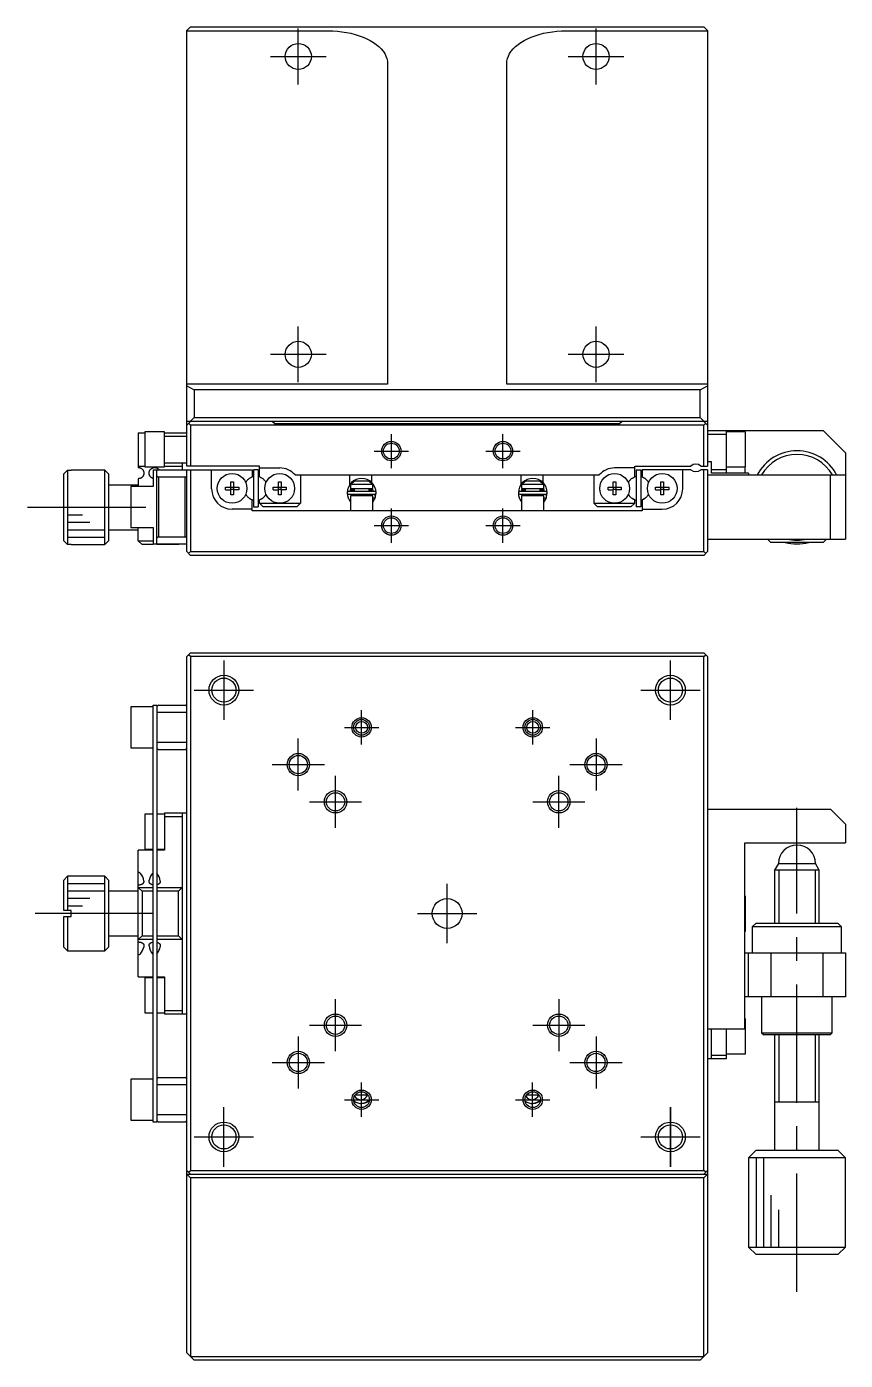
# Model space of a CAD drawing. Extents: x 0 to 393, y -8 to 273.
# Drawn here: x 78 to 188, y 93.9 to 273 of the extents above; entities that cross this region are included whole.
import ezdxf

# ---------------------------------------------------------------- set-up
doc = ezdxf.new("R2010")
doc.units = 0
doc.header["$LTSCALE"] = 0.5
doc.linetypes.add('CENTER', pattern=[50.8, 31.75, -6.35, 6.35, -6.35])
for name, color, linetype in [('MSM_CENTER', 1, 'CENTER'), ('MSM_CONTINUOUS', 7, 'CONTINUOUS'), ('MSM_NARROW', 5, 'CONTINUOUS')]:
    doc.layers.add(name, color=color, linetype=linetype)

msp = doc.modelspace()

# ---------------------------------------------------------------- linework, layer by layer
at = {"layer": 'MSM_CENTER'}
for p, q in [((114.5, 265.25), (114.5, 272.75)), ((154.5, 265.25), (154.5, 272.75)), ((110.75, 269), (118.25, 269)), ((150.75, 269), (158.25, 269)), ((114.5, 225.25), (114.5, 232.75)), ((154.5, 225.25), (154.5, 232.75)), ((110.75, 229), (118.25, 229)), ((150.75, 229), (158.25, 229)), ((127, 213.7), (127, 218.3)), ((142, 213.7), (142, 218.3)), ((124.7, 216), (129.3, 216)), ((139.7, 216), (144.3, 216)), ((94, 208.45), (78, 208.45)), ((127, 203.7), (127, 208.3)), ((142, 203.7), (142, 208.3)), ((124.7, 206), (129.3, 206)), ((139.7, 206), (144.3, 206)), ((104.5, 187.905071), (104.5, 179.905071)), ((164.5, 179.905071), (164.5, 187.905071)), ((100.5, 183.905071), (108.5, 183.905071)), ((160.5, 183.905071), (168.5, 183.905071)), ((123, 176.605071), (123, 181.205071)), ((146, 176.605071), (146, 181.205071)), ((114.5, 170.405071), (114.5, 177.405071)), ((120.7, 178.905071), (125.3, 178.905071)), ((143.7, 178.905071), (148.3, 178.905071)), ((154.5, 177.405071), (154.5, 170.405071)), ((111, 173.905071), (118, 173.905071)), ((151, 173.905071), (158, 173.905071)), ((119.5, 165.405071), (119.5, 172.405071)), ((149.5, 165.405071), (149.5, 172.405071)), ((116, 168.905071), (123, 168.905071)), ((146, 168.905071), (153, 168.905071)), ((181.5, 103.105071), (181.5, 168.105071)), ((134.5, 149.905071), (134.5, 157.905071)), ((95, 153.905071), (78, 153.905071)), ((130.5, 153.905071), (138.5, 153.905071)), ((119.5, 135.405071), (119.5, 142.405071)), ((149.5, 142.405071), (149.5, 135.405071)), ((116, 138.905071), (123, 138.905071)), ((146, 138.905071), (153, 138.905071)), ((114.5, 137.405071), (114.5, 130.405071)), ((154.5, 137.405071), (154.5, 130.405071)), ((111, 133.905071), (118, 133.905071)), ((151, 133.905071), (158, 133.905071)), ((123, 126.605071), (123, 131.205071)), ((145.974419, 126.607844), (145.974419, 131.207844)), ((104.5, 119.905071), (104.5, 127.905071)), ((120.7, 128.905071), (125.3, 128.905071)), ((143.674419, 128.907844), (148.274419, 128.907844)), ((164.5, 119.905071), (164.5, 127.905071)), ((164.5, 127.905071), (164.5, 119.905071)), ((100.5, 123.905071), (108.5, 123.905071)), ((160.5, 123.905071), (168.5, 123.905071)), ((160.5, 123.905071), (168.5, 123.905071))]:
    msp.add_line(p, q, dxfattribs=at)
at = {"layer": 'MSM_CONTINUOUS'}
for p, q in [((100, 273), (99.5, 272.5)), ((99.5, 214), (99.5, 272.5)), ((99.5, 272.445691), (118.5, 272.445691)), ((100, 273), (169, 273)), ((118.5, 272.445691), (119.127673, 272.432021)), ((119.127673, 272.432021), (119.751476, 272.391095)), ((119.751476, 272.391095), (120.367563, 272.323166)), ((120.367563, 272.323166), (120.972136, 272.228652)), ((120.972136, 272.228652), (121.561467, 272.108137)), ((147.438533, 272.108137), (148.027864, 272.228652)), ((148.027864, 272.228652), (148.632437, 272.323166)), ((148.632437, 272.323166), (149.248524, 272.391095)), ((149.248524, 272.391095), (149.872327, 272.432021)), ((149.872327, 272.432021), (150.5, 272.445691)), ((150.5, 272.445691), (169.5, 272.445691)), ((169.5, 272.5), (169, 273)), ((169.5, 272.5), (169.5, 214)), ((121.561467, 272.108137), (122.131924, 271.962362)), ((122.131924, 271.962362), (122.679989, 271.792228)), ((122.679989, 271.792228), (123.202282, 271.598782)), ((123.202282, 271.598782), (123.695584, 271.383218)), ((123.695584, 271.383218), (124.156854, 271.146864)), ((124.156854, 271.146864), (124.583248, 270.891178)), ((124.583248, 270.891178), (124.972136, 270.617736)), ((124.972136, 270.617736), (125.321121, 270.328224)), ((143.678879, 270.328224), (144.027864, 270.617736)), ((144.027864, 270.617736), (144.416752, 270.891178)), ((144.416752, 270.891178), (144.843146, 271.146864)), ((144.843146, 271.146864), (145.304416, 271.383218)), ((145.304416, 271.383218), (145.797718, 271.598782)), ((145.797718, 271.598782), (146.320011, 271.792228)), ((146.320011, 271.792228), (146.868076, 271.962362)), ((146.868076, 271.962362), (147.438533, 272.108137)), ((125.321121, 270.328224), (125.628052, 270.024427)), ((125.628052, 270.024427), (125.891036, 269.708218)), ((125.891036, 269.708218), (126.108452, 269.381546)), ((126.108452, 269.381546), (126.278959, 269.046426)), ((126.278959, 269.046426), (126.401507, 268.704923)), ((126.401507, 268.704923), (126.475339, 268.359143)), ((142.524661, 268.359143), (142.598493, 268.704923)), ((142.598493, 268.704923), (142.721041, 269.046426)), ((142.721041, 269.046426), (142.891548, 269.381546)), ((142.891548, 269.381546), (143.108964, 269.708218)), ((143.108964, 269.708218), (143.371948, 270.024427)), ((143.371948, 270.024427), (143.678879, 270.328224)), ((126.475339, 268.359143), (126.5, 268.011219)), ((126.5, 268.011219), (126.5, 225)), ((142.5, 268.011219), (142.524661, 268.359143)), ((142.5, 225), (142.5, 268.011219)), ((126.5, 225), (99.5, 225)), ((99.5, 224.775113), (100.5, 224.220803)), ((100.5, 224.220803), (100.5, 220.5)), ((168.5, 224.220803), (100.5, 224.220803)), ((169.5, 225), (142.5, 225)), ((168.5, 224.220803), (169.5, 224.775113)), ((168.5, 220.5), (168.5, 224.220803)), ((99.5, 219.5), (100.5, 220.5)), ((100.5, 220.5), (168.5, 220.5)), ((168.5, 220.5), (169.5, 219.5)), ((93.9, 218.6), (93.9, 213.9)), ((96.5, 218.6), (93.9, 218.6)), ((96.5, 213.9), (96.5, 218.6)), ((169.5, 220), (99.5, 220)), ((99.75, 219.75), (100, 219.5)), ((169, 219.5), (100, 219.5)), ((100, 219.5), (100, 214)), ((111.35, 219.65), (111, 220)), ((157.65, 219.65), (111.35, 219.65)), ((158, 220), (157.65, 219.65)), ((169, 219.5), (169.25, 219.75)), ((169, 214), (169, 219.5)), ((169.5, 218.75), (185, 218.75)), ((172, 218.75), (172, 213.05)), ((174.5, 218.680821), (172, 218.680821)), ((174.6, 218.6), (172, 218.6)), ((174.5, 218.75), (174.5, 218.6)), ((174.6, 213.9), (174.6, 218.6)), ((188, 215.75), (185, 218.75)), ((93, 218.45), (93.9, 218.45)), ((93, 218.45), (93, 213.8)), ((96.5, 218.45), (99.5, 218.45)), ((99.5, 217.95), (96.5, 217.95)), ((172, 218.25), (169.5, 218.25)), ((188, 215.75), (188, 204.2)), ((83, 212.932187), (83.5, 213.433974)), ((83.5, 213.433974), (83.5, 203.466026)), ((83.5, 213.433974), (84, 213.433974)), ((84, 213.433974), (84, 213.45)), ((88.5, 213.45), (84, 213.45)), ((88.5, 203.45), (88.5, 213.45)), ((89, 212.95), (88.5, 213.45)), ((93.9, 213.95), (93, 213.95)), ((93, 213.8), (93.011761, 213.799908)), ((93.011761, 213.799908), (93.023492, 213.799632)), ((93.023492, 213.799632), (93.035281, 213.79917)), ((93.035281, 213.79917), (93.046985, 213.798527)), ((93.046985, 213.798527), (93.058909, 213.797683)), ((93.058909, 213.797683), (93.070695, 213.796661)), ((93.070695, 213.796661), (93.08242, 213.795458)), ((93.08242, 213.795458), (93.093969, 213.79409)), ((93.093969, 213.79409), (93.108419, 213.792122)), ((93.108419, 213.792122), (93.122568, 213.789916)), ((93.122568, 213.789916), (93.136399, 213.787492)), ((93.136399, 213.787492), (93.149896, 213.784868)), ((93.149896, 213.784868), (93.167865, 213.780973)), ((93.167865, 213.780973), (93.185273, 213.776756)), ((93.185273, 213.776756), (93.202133, 213.772248)), ((93.202133, 213.772248), (93.226244, 213.765066)), ((93.226244, 213.765066), (93.249352, 213.757343)), ((93.249352, 213.757343), (93.271528, 213.749127)), ((93.271528, 213.749127), (93.292842, 213.740466)), ((93.292842, 213.740466), (93.320658, 213.728)), ((93.320658, 213.728), (93.347218, 213.714789)), ((93.347218, 213.714789), (93.372633, 213.70088)), ((93.372633, 213.70088), (93.413044, 213.676019)), ((93.413044, 213.676019), (93.450896, 213.649327)), ((93.450896, 213.649327), (93.486694, 213.620641)), ((93.486694, 213.620641), (93.520302, 213.590172)), ((93.520302, 213.590172), (93.552403, 213.557299)), ((93.552403, 213.557299), (93.582369, 213.522596)), ((93.582369, 213.522596), (93.610357, 213.48585)), ((93.610357, 213.48585), (93.636149, 213.447259)), ((93.636149, 213.447259), (93.660268, 213.405735)), ((93.660268, 213.405735), (93.681896, 213.362279)), ((93.681896, 213.362279), (93.70103, 213.316565)), ((93.70103, 213.316565), (93.717334, 213.268932)), ((93.717334, 213.268932), (93.730926, 213.21807)), ((93.730926, 213.21807), (93.741085, 213.165294)), ((93.741085, 213.165294), (93.745862, 213.128676)), ((93.745862, 213.128676), (93.748864, 213.091257)), ((93.9, 213.9), (96.5, 213.9)), ((94.452858, 213.115407), (94.457725, 213.15736)), ((94.457725, 213.15736), (94.464791, 213.198214)), ((94.464791, 213.198214), (94.477822, 213.25239)), ((94.477822, 213.25239), (94.494476, 213.304436)), ((94.494476, 213.304436), (94.514474, 213.354227)), ((94.514474, 213.354227), (94.536669, 213.400003)), ((94.536669, 213.400003), (94.56163, 213.443702)), ((94.56163, 213.443702), (94.58923, 213.485281)), ((94.58923, 213.485281), (94.619339, 213.524693)), ((94.619339, 213.524693), (94.652879, 213.563022)), ((94.652879, 213.563022), (94.689096, 213.599124)), ((94.689096, 213.599124), (94.728079, 213.632945)), ((94.728079, 213.632945), (94.769916, 213.664433)), ((94.769916, 213.664433), (94.807571, 213.689159)), ((94.807571, 213.689159), (94.847783, 213.71217)), ((94.847783, 213.71217), (94.890896, 213.733341)), ((94.890896, 213.733341), (94.913862, 213.743289)), ((94.913862, 213.743289), (94.937859, 213.752742)), ((94.937859, 213.752742), (94.962978, 213.761621)), ((94.962978, 213.761621), (94.98931, 213.769846)), ((94.98931, 213.769846), (95.016947, 213.777337)), ((95, 213.5), (108.3, 213.5)), ((95, 213.5), (95, 211.25)), ((95.016947, 213.777337), (95.04598, 213.784015)), ((95.04598, 213.784015), (95.059192, 213.786662)), ((95.059192, 213.786662), (95.072749, 213.789122)), ((95.072749, 213.789122), (95.08663, 213.791377)), ((95.08663, 213.791377), (95.10081, 213.793408)), ((95.10081, 213.793408), (95.115266, 213.795197)), ((95.115266, 213.795197), (95.129976, 213.796724)), ((95.129976, 213.796724), (95.141128, 213.797685)), ((95.141128, 213.797685), (95.152416, 213.798488)), ((95.152416, 213.798488), (95.163808, 213.799126)), ((95.163808, 213.799126), (95.175271, 213.799592)), ((95.175271, 213.799592), (95.187235, 213.79989)), ((95.187235, 213.79989), (95.199249, 213.799998)), ((95.199249, 213.799998), (95.211264, 213.799914)), ((95.211264, 213.799914), (95.223234, 213.79964)), ((95.223234, 213.79964), (95.236746, 213.799096)), ((95.236746, 213.799096), (95.250172, 213.798312)), ((95.250172, 213.798312), (95.263467, 213.7973)), ((95.263467, 213.7973), (95.276589, 213.796072)), ((95.276589, 213.796072), (95.289493, 213.794639)), ((95.289493, 213.794639), (95.302136, 213.793013)), ((95.302136, 213.793013), (95.321874, 213.790032)), ((95.321874, 213.790032), (95.341036, 213.786622)), ((95.341036, 213.786622), (95.359617, 213.78282)), ((95.359617, 213.78282), (95.377613, 213.778667)), ((95.377613, 213.778667), (95.395021, 213.774202)), ((95.395021, 213.774202), (95.411834, 213.769462)), ((95.411834, 213.769462), (95.452882, 213.756156)), ((95.452882, 213.756156), (95.491242, 213.741332)), ((95.491242, 213.741332), (95.527174, 213.725114)), ((95.5, 203.45), (95.5, 213.5)), ((95.527174, 213.725114), (95.560941, 213.707623)), ((95.560941, 213.707623), (95.592806, 213.688981)), ((95.592806, 213.688981), (95.623029, 213.669311)), ((95.623029, 213.669311), (95.663527, 213.639639)), ((95.663527, 213.639639), (95.701376, 213.607831)), ((95.701376, 213.607831), (95.736674, 213.573938)), ((95.736674, 213.573938), (95.769516, 213.538008)), ((95.769516, 213.538008), (95.799976, 213.500031)), ((96.5, 214.45), (99.5, 214.45)), ((98.9, 213.95), (96.5, 213.95)), ((98.9, 214.45), (98.9, 213.5)), ((109.3, 214), (99.5, 214)), ((99.5, 202.5), (99.5, 213.5)), ((100, 213.5), (100, 202.5)), ((102.85, 210.95), (102.85, 213.5)), ((108.3, 213.5), (108.3, 212.544412)), ((109.1, 213.5), (108.5, 213.5)), ((108.5, 213.5), (108.5, 208.5)), ((109.1, 213.5), (109.1, 208.5)), ((109.3, 212.544412), (109.3, 214)), ((109.3, 213.75), (112, 213.75)), ((159.7, 213.75), (157, 213.75)), ((159.7, 214), (167.238562, 214)), ((159.7, 212.544412), (159.7, 214)), ((159.9, 213.5), (159.9, 208.5)), ((159.9, 213.5), (160.5, 213.5)), ((160.5, 213.5), (160.5, 208.5)), ((160.7, 213.5), (160.7, 212.544412)), ((167.238562, 213.5), (160.7, 213.5)), ((166.15, 210.95), (166.15, 213.5)), ((168.561438, 214), (169.5, 214)), ((169.5, 213.5), (168.561438, 213.5)), ((169, 202.5), (169, 213.5)), ((170, 214.55), (169.5, 214.55)), ((169.5, 213.5), (169.5, 202.5)), ((170, 213.05), (170, 214.55)), ((170, 213.55), (172, 213.55)), ((172, 213.9), (174.6, 213.9)), ((174.5, 213.9), (174.5, 213.05)), ((83, 203.967813), (83, 212.932187)), ((89, 212.95), (89, 203.95)), ((93, 211.45), (89, 211.45)), ((93.034494, 212.300794), (93, 212.3)), ((93, 212.3), (93, 211.25)), ((93.068896, 212.303171), (93.034494, 212.300794)), ((93.10276, 212.307074), (93.068896, 212.303171)), ((93.136358, 212.3125), (93.10276, 212.307074)), ((93.16789, 212.319033), (93.136358, 212.3125)), ((93.199035, 212.326892), (93.16789, 212.319033)), ((93.22945, 212.335961), (93.199035, 212.326892)), ((93.25935, 212.346269), (93.22945, 212.335961)), ((93.287938, 212.357475), (93.25935, 212.346269)), ((93.315922, 212.369784), (93.287938, 212.357475)), ((93.343034, 212.383046), (93.315922, 212.369784)), ((93.369452, 212.39731), (93.343034, 212.383046)), ((93.390431, 212.409638), (93.369452, 212.39731)), ((93.410903, 212.422579), (93.390431, 212.409638)), ((93.430837, 212.436095), (93.410903, 212.422579)), ((93.459395, 212.457164), (93.430837, 212.436095)), ((93.486684, 212.479353), (93.459395, 212.457164)), ((93.51193, 212.501888), (93.486684, 212.479353)), ((93.535901, 212.5253), (93.51193, 212.501888)), ((93.558376, 212.549285), (93.535901, 212.5253)), ((93.579555, 212.573958), (93.558376, 212.549285)), ((93.600066, 212.600089), (93.579555, 212.573958)), ((93.619174, 212.626771), (93.600066, 212.600089)), ((93.63675, 212.653707), (93.619174, 212.626771)), ((93.652955, 212.681016), (93.63675, 212.653707)), ((93.667522, 212.708074), (93.652955, 212.681016)), ((93.680803, 212.735345), (93.667522, 212.708074)), ((93.69275, 212.762604), (93.680803, 212.735345)), ((93.703473, 212.789949), (93.69275, 212.762604)), ((93.7151, 212.823884), (93.703473, 212.789949)), ((93.724951, 212.857801), (93.7151, 212.823884)), ((93.733078, 212.891589), (93.724951, 212.857801)), ((93.739533, 212.925138), (93.733078, 212.891589)), ((93.745549, 212.968421), (93.739533, 212.925138)), ((93.748991, 213.011131), (93.745549, 212.968421)), ((93.748864, 213.091257), (93.749994, 213.053111)), ((93.749994, 213.053111), (93.748991, 213.011131)), ((94.450304, 213.028636), (94.450337, 213.072463)), ((94.452917, 212.983934), (94.450304, 213.028636)), ((94.450337, 213.072463), (94.452858, 213.115407)), ((94.458337, 212.938493), (94.452917, 212.983934)), ((94.466721, 212.892515), (94.458337, 212.938493)), ((94.474804, 212.858724), (94.466721, 212.892515)), ((94.484624, 212.824765), (94.474804, 212.858724)), ((94.49623, 212.790761), (94.484624, 212.824765)), ((94.50967, 212.756837), (94.49623, 212.790761)), ((94.524084, 212.725011), (94.50967, 212.756837)), ((94.540269, 212.693342), (94.524084, 212.725011)), ((94.558221, 212.661983), (94.540269, 212.693342)), ((94.577936, 212.631087), (94.558221, 212.661983)), ((94.599411, 212.600808), (94.577936, 212.631087)), ((94.62264, 212.571298), (94.599411, 212.600808)), ((94.646595, 212.5438), (94.62264, 212.571298)), ((94.672186, 212.51717), (94.646595, 212.5438)), ((94.699351, 212.491564), (94.672186, 212.51717)), ((94.720195, 212.473559), (94.699351, 212.491564)), ((94.741866, 212.456192), (94.720195, 212.473559)), ((94.764323, 212.439523), (94.741866, 212.456192)), ((94.787522, 212.423612), (94.764323, 212.439523)), ((94.812219, 212.408033), (94.787522, 212.423612)), ((94.837681, 212.393329), (94.812219, 212.408033)), ((94.863842, 212.379558), (94.837681, 212.393329)), ((94.890636, 212.366777), (94.863842, 212.379558)), ((94.917217, 212.355357), (94.890636, 212.366777)), ((94.944354, 212.34492), (94.917217, 212.355357)), ((94.971973, 212.335508), (94.944354, 212.34492)), ((95, 212.327158), (94.971973, 212.335508)), ((95.5, 212.7), (95.7, 212.5)), ((95.7, 212.5), (95.7, 204.5)), ((99.3, 212.5), (95.7, 212.5)), ((99.3, 212.5), (99.5, 212.7)), ((99.3, 204.5), (99.3, 212.5)), ((105.42, 211.886361), (105.78, 211.886361)), ((105.42, 211.18), (105.42, 211.886361)), ((105.78, 211.886361), (105.78, 211.18)), ((108.3, 212.544412), (108.00625, 212.374815)), ((109.59375, 212.374815), (109.3, 212.544412)), ((111.82, 211.886361), (112.18, 211.886361)), ((111.82, 211.18), (111.82, 211.886361)), ((112.18, 211.886361), (112.18, 211.18)), ((114.079062, 212.8), (154.920938, 212.8)), ((114.8, 212.8), (114.8, 209)), ((121.4, 212.8), (121.4, 211.482073)), ((124.5, 211.5), (121.5, 211.5)), ((121.5, 211.5), (121.5, 211)), ((121.554317, 211.5), (122.083485, 212)), ((122.083485, 212), (123.916515, 212)), ((123.916515, 212), (124.445683, 211.5)), ((124.4, 211.751317), (124.4, 212.8)), ((124.5, 211), (124.5, 211.5)), ((144.4, 212.8), (144.4, 211.482073)), ((147.5, 211.5), (144.5, 211.5)), ((144.5, 211.5), (144.5, 211)), ((144.554317, 211.5), (145.083485, 212)), ((145.083485, 212), (146.916515, 212)), ((146.916515, 212), (147.445683, 211.5)), ((147.4, 211.751317), (147.4, 212.8)), ((147.5, 211), (147.5, 211.5)), ((154.2, 212.8), (154.2, 209)), ((156.82, 211.886361), (157.18, 211.886361)), ((156.82, 211.18), (156.82, 211.886361)), ((157.18, 211.886361), (157.18, 211.18)), ((159.40625, 212.374815), (159.7, 212.544412)), ((160.7, 212.544412), (160.99375, 212.374815)), ((163.22, 211.886361), (163.58, 211.886361)), ((163.22, 211.18), (163.22, 211.886361)), ((163.58, 211.886361), (163.58, 211.18)), ((169.5, 212.8), (188, 212.8)), ((175, 213.05), (170, 213.05)), ((172, 213.090264), (174.5, 213.090264)), ((175, 213.05), (175, 212.8)), ((186, 204.2), (186, 212.8)), ((92, 211.25), (92, 205.75)), ((95, 211.25), (92, 211.25)), ((104.713639, 211.18), (105.42, 211.18)), ((104.713639, 210.82), (104.713639, 211.18)), ((104.713639, 210.82), (105.42, 210.82)), ((105.430372, 211.169628), (105.42, 211.18)), ((105.430372, 210.830372), (105.42, 210.82)), ((105.42, 210.113639), (105.42, 210.82)), ((105.78, 210.113639), (105.42, 210.113639)), ((105.430372, 211.169628), (105.769628, 211.169628)), ((105.430372, 210.830372), (105.430372, 211.169628)), ((105.769628, 210.830372), (105.430372, 210.830372)), ((105.769628, 211.169628), (105.78, 211.18)), ((105.769628, 211.169628), (105.769628, 210.830372)), ((105.769628, 210.830372), (105.78, 210.82)), ((105.78, 211.18), (106.486361, 211.18)), ((105.78, 210.82), (105.78, 210.113639)), ((106.486361, 210.82), (105.78, 210.82)), ((106.486361, 211.18), (106.486361, 210.82)), ((108.00625, 209.625185), (108.3, 209.455588)), ((109.3, 209.455588), (109.59375, 209.625185)), ((111.113639, 211.18), (111.82, 211.18)), ((111.113639, 210.82), (111.113639, 211.18)), ((111.113639, 210.82), (111.82, 210.82)), ((111.830372, 211.169628), (111.82, 211.18)), ((111.830372, 210.830372), (111.82, 210.82)), ((111.82, 210.113639), (111.82, 210.82)), ((112.18, 210.113639), (111.82, 210.113639)), ((111.830372, 211.169628), (112.169628, 211.169628)), ((111.830372, 210.830372), (111.830372, 211.169628)), ((112.169628, 210.830372), (111.830372, 210.830372)), ((112.169628, 211.169628), (112.18, 211.18)), ((112.169628, 211.169628), (112.169628, 210.830372)), ((112.169628, 210.830372), (112.18, 210.82)), ((112.18, 211.18), (112.886361, 211.18)), ((112.18, 210.82), (112.18, 210.113639)), ((112.886361, 210.82), (112.18, 210.82)), ((112.886361, 211.18), (112.886361, 210.82)), ((121.199978, 209.686351), (121.200405, 209.685039)), ((121.200405, 209.685039), (121.20079, 209.683862)), ((121.20079, 209.683862), (121.201207, 209.682599)), ((121.201207, 209.682599), (121.201903, 209.680506)), ((121.201903, 209.680506), (121.202791, 209.677866)), ((121.202791, 209.677866), (121.203148, 209.676817)), ((121.203148, 209.676817), (121.203804, 209.6749)), ((121.203804, 209.6749), (121.204216, 209.673707)), ((121.204216, 209.673707), (121.205723, 209.669398)), ((121.205723, 209.669398), (121.20623, 209.667969)), ((121.20623, 209.667969), (121.207238, 209.665157)), ((121.207238, 209.665157), (121.221835, 209.628106)), ((121.222066, 209.631761), (121.221567, 209.629372)), ((121.221567, 209.629372), (121.222295, 209.629678)), ((121.221835, 209.628106), (121.221567, 209.629372)), ((124.759909, 210.588494), (121.259909, 210.588494)), ((121.259909, 210.198494), (124.759909, 210.198494)), ((121.466596, 210.588548), (121.577142, 211.000149)), ((121.5, 211), (124.5, 211)), ((124.5, 210), (121.5, 210)), ((121.5, 210), (121.5, 208)), ((121.508123, 210.8), (122, 210.8)), ((121.574638, 210.000019), (121.575663, 210.00277)), ((121.575663, 210.00277), (121.581354, 210.016743)), ((121.581354, 210.016743), (121.587745, 210.030409)), ((121.587745, 210.030409), (121.594817, 210.043733)), ((121.594817, 210.043733), (121.602551, 210.056682)), ((121.602551, 210.056682), (121.610924, 210.069223)), ((121.610924, 210.069223), (121.619914, 210.081327)), ((121.619914, 210.081327), (121.629497, 210.092964)), ((121.629497, 210.092964), (121.639647, 210.104106)), ((121.639647, 210.104106), (121.650336, 210.114726)), ((121.650336, 210.114726), (121.661538, 210.124801)), ((121.661538, 210.124801), (121.673223, 210.134307)), ((121.673223, 210.134307), (121.68536, 210.143222)), ((121.68536, 210.143222), (121.69792, 210.151527)), ((121.69792, 210.151527), (121.710871, 210.159202)), ((121.710871, 210.159202), (121.724181, 210.166231)), ((121.724181, 210.166231), (121.737816, 210.172599)), ((121.737816, 210.172599), (121.751744, 210.178292)), ((121.751744, 210.178292), (121.76593, 210.183297)), ((121.76593, 210.183297), (121.780341, 210.187604)), ((121.780341, 210.187604), (121.794943, 210.191205)), ((121.794943, 210.191205), (121.809699, 210.194091)), ((121.809699, 210.194091), (121.824577, 210.196256)), ((121.824577, 210.196256), (121.839539, 210.197697)), ((121.839539, 210.197697), (121.854552, 210.19841)), ((121.854552, 210.19841), (121.861589, 210.198494)), ((121.9, 210.8), (121.9, 210.588494)), ((121.9, 210.198494), (121.9, 210)), ((122, 211), (122, 210.588494)), ((122, 210.198494), (122, 210)), ((124, 210.588494), (124, 211)), ((124, 210.8), (124.4, 210.8)), ((124, 210), (124, 210.198494)), ((124.158228, 210.198494), (124.172462, 210.19816)), ((124.172462, 210.19816), (124.187451, 210.197098)), ((124.187451, 210.197098), (124.202369, 210.195311)), ((124.202369, 210.195311), (124.217181, 210.192802)), ((124.217181, 210.192802), (124.231853, 210.189578)), ((124.231853, 210.189578), (124.246349, 210.185646)), ((124.246349, 210.185646), (124.260635, 210.181013)), ((124.260635, 210.181013), (124.274678, 210.175691)), ((124.274678, 210.175691), (124.288444, 210.169691)), ((124.288444, 210.169691), (124.301901, 210.163027)), ((124.301901, 210.163027), (124.315015, 210.155712)), ((124.315015, 210.155712), (124.327755, 210.147764)), ((124.327755, 210.147764), (124.34009, 210.139199)), ((124.34009, 210.139199), (124.351989, 210.130037)), ((124.351989, 210.130037), (124.363423, 210.120299)), ((124.363423, 210.120299), (124.374363, 210.110006)), ((124.374363, 210.110006), (124.384781, 210.099183)), ((124.384781, 210.099183), (124.394649, 210.087853)), ((124.394649, 210.087853), (124.403944, 210.076043)), ((124.4, 210.8), (124.4, 211)), ((124.403944, 210.076043), (124.412638, 210.063781)), ((124.412638, 210.063781), (124.42071, 210.051097)), ((124.42071, 210.051097), (124.428138, 210.03802)), ((124.428138, 210.03802), (124.4349, 210.024582)), ((124.4349, 210.024582), (124.440978, 210.010817)), ((124.440978, 210.010817), (124.445178, 210.000023)), ((124.442321, 211.00019), (124.553536, 210.588515)), ((124.793246, 209.619421), (124.49999, 209.7237)), ((124.5, 208), (124.5, 210)), ((124.511398, 209.728089), (124.5, 209.734268)), ((124.500223, 209.145563), (124.797171, 209.628526)), ((124.523513, 209.721755), (124.511398, 209.728089)), ((124.536263, 209.715308), (124.523513, 209.721755)), ((124.549565, 209.70879), (124.536263, 209.715308)), ((124.563328, 209.702246), (124.549565, 209.70879)), ((124.577461, 209.695719), (124.563328, 209.702246)), ((124.59187, 209.689253), (124.577461, 209.695719)), ((124.606458, 209.682891), (124.59187, 209.689253)), ((124.621128, 209.676675), (124.606458, 209.682891)), ((124.635781, 209.670647), (124.621128, 209.676675)), ((124.650321, 209.664848), (124.635781, 209.670647)), ((124.664649, 209.659315), (124.650321, 209.664848)), ((124.67867, 209.654087), (124.664649, 209.659315)), ((124.692291, 209.649197), (124.67867, 209.654087)), ((124.70542, 209.644679), (124.692291, 209.649197)), ((124.71797, 209.640562), (124.70542, 209.644679)), ((124.729857, 209.636875), (124.71797, 209.640562)), ((124.741001, 209.633641), (124.729857, 209.636875)), ((124.751328, 209.630883), (124.741001, 209.633641)), ((124.760769, 209.628619), (124.751328, 209.630883)), ((124.769261, 209.626864), (124.760769, 209.628619)), ((124.776747, 209.62563), (124.769261, 209.626864)), ((124.783177, 209.624924), (124.776747, 209.62563)), ((124.788509, 209.624753), (124.783177, 209.624924)), ((124.787204, 210.191862), (124.783279, 210.20001)), ((124.784342, 209.59923), (124.953626, 210.366346)), ((124.801115, 210.160489), (124.787204, 210.191862)), ((124.792706, 209.625116), (124.788509, 209.624753)), ((124.795741, 209.626011), (124.792706, 209.625116)), ((124.797593, 209.627433), (124.795741, 209.626011)), ((124.79825, 209.629372), (124.797593, 209.627433)), ((124.797982, 209.628106), (124.810057, 209.658283)), ((124.813441, 210.128473), (124.801115, 210.160489)), ((124.810057, 209.658283), (124.821239, 209.690714)), ((124.82415, 210.095893), (124.813441, 210.128473)), ((124.821239, 209.690714), (124.830784, 209.723654)), ((124.833217, 210.062829), (124.82415, 210.095893)), ((124.830784, 209.723654), (124.83867, 209.75702)), ((124.840621, 210.02936), (124.833217, 210.062829)), ((124.83867, 209.75702), (124.844877, 209.79073)), ((124.846344, 209.99557), (124.840621, 210.02936)), ((124.844877, 209.79073), (124.849392, 209.824702)), ((124.850371, 209.961541), (124.846344, 209.99557)), ((124.849392, 209.824702), (124.852203, 209.858853)), ((124.852693, 209.927357), (124.850371, 209.961541)), ((124.852203, 209.858853), (124.853304, 209.893099)), ((124.853304, 209.893099), (124.852693, 209.927357)), ((144.199978, 209.686351), (144.200405, 209.685039)), ((144.200405, 209.685039), (144.20079, 209.683862)), ((144.20079, 209.683862), (144.201207, 209.682599)), ((144.201207, 209.682599), (144.201903, 209.680506)), ((144.201903, 209.680506), (144.202791, 209.677866)), ((144.202791, 209.677866), (144.203148, 209.676817)), ((144.203148, 209.676817), (144.203804, 209.6749)), ((144.203804, 209.6749), (144.204216, 209.673707)), ((144.204216, 209.673707), (144.205723, 209.669398)), ((144.205723, 209.669398), (144.20623, 209.667969)), ((144.20623, 209.667969), (144.207238, 209.665157)), ((144.207238, 209.665157), (144.221835, 209.628106)), ((144.222066, 209.631761), (144.221567, 209.629372)), ((144.221567, 209.629372), (144.222295, 209.629678)), ((144.221835, 209.628106), (144.221567, 209.629372)), ((147.759909, 210.588494), (144.259909, 210.588494)), ((144.259909, 210.198494), (147.759909, 210.198494)), ((144.466596, 210.588548), (144.577142, 211.000149)), ((144.5, 211), (147.5, 211)), ((147.5, 210), (144.5, 210)), ((144.5, 210), (144.5, 208)), ((144.508123, 210.8), (145, 210.8)), ((144.574638, 210.000019), (144.575663, 210.00277)), ((144.575663, 210.00277), (144.581354, 210.016743)), ((144.581354, 210.016743), (144.587745, 210.030409)), ((144.587745, 210.030409), (144.594817, 210.043733)), ((144.594817, 210.043733), (144.602551, 210.056682)), ((144.602551, 210.056682), (144.610924, 210.069223)), ((144.610924, 210.069223), (144.619914, 210.081327)), ((144.619914, 210.081327), (144.629497, 210.092964)), ((144.629497, 210.092964), (144.639647, 210.104106)), ((144.639647, 210.104106), (144.650336, 210.114726)), ((144.650336, 210.114726), (144.661538, 210.124801)), ((144.661538, 210.124801), (144.673223, 210.134307)), ((144.673223, 210.134307), (144.68536, 210.143222)), ((144.68536, 210.143222), (144.69792, 210.151527)), ((144.69792, 210.151527), (144.710871, 210.159202)), ((144.710871, 210.159202), (144.724181, 210.166231)), ((144.724181, 210.166231), (144.737816, 210.172599)), ((144.737816, 210.172599), (144.751744, 210.178292)), ((144.751744, 210.178292), (144.76593, 210.183297)), ((144.76593, 210.183297), (144.780341, 210.187604)), ((144.780341, 210.187604), (144.794943, 210.191205)), ((144.794943, 210.191205), (144.809699, 210.194091)), ((144.809699, 210.194091), (144.824577, 210.196256)), ((144.824577, 210.196256), (144.839539, 210.197697)), ((144.839539, 210.197697), (144.854552, 210.19841)), ((144.854552, 210.19841), (144.861589, 210.198494)), ((144.9, 210.8), (144.9, 210.588494)), ((144.9, 210.198494), (144.9, 210)), ((145, 211), (145, 210.588494)), ((145, 210.198494), (145, 210)), ((147, 210.588494), (147, 211)), ((147, 210.8), (147.4, 210.8)), ((147, 210), (147, 210.198494)), ((147.158228, 210.198494), (147.172462, 210.19816)), ((147.172462, 210.19816), (147.187451, 210.197098)), ((147.187451, 210.197098), (147.202369, 210.195311)), ((147.202369, 210.195311), (147.217181, 210.192802)), ((147.217181, 210.192802), (147.231853, 210.189578)), ((147.231853, 210.189578), (147.246349, 210.185646)), ((147.246349, 210.185646), (147.260635, 210.181013)), ((147.260635, 210.181013), (147.274678, 210.175691)), ((147.274678, 210.175691), (147.288444, 210.169691)), ((147.288444, 210.169691), (147.301901, 210.163027)), ((147.301901, 210.163027), (147.315015, 210.155712)), ((147.315015, 210.155712), (147.327755, 210.147764)), ((147.327755, 210.147764), (147.34009, 210.139199)), ((147.34009, 210.139199), (147.351989, 210.130037)), ((147.351989, 210.130037), (147.363423, 210.120299)), ((147.363423, 210.120299), (147.374363, 210.110006)), ((147.374363, 210.110006), (147.384781, 210.099183)), ((147.384781, 210.099183), (147.394649, 210.087853)), ((147.394649, 210.087853), (147.403944, 210.076043)), ((147.4, 210.8), (147.4, 211)), ((147.403944, 210.076043), (147.412638, 210.063781)), ((147.412638, 210.063781), (147.42071, 210.051097)), ((147.42071, 210.051097), (147.428138, 210.03802)), ((147.428138, 210.03802), (147.4349, 210.024582)), ((147.4349, 210.024582), (147.440978, 210.010817)), ((147.440978, 210.010817), (147.445178, 210.000023)), ((147.442321, 211.00019), (147.553536, 210.588515)), ((147.793246, 209.619421), (147.49999, 209.7237)), ((147.5, 208), (147.5, 210)), ((147.511398, 209.728089), (147.5, 209.734268)), ((147.500223, 209.145563), (147.797171, 209.628526)), ((147.523513, 209.721755), (147.511398, 209.728089)), ((147.536263, 209.715308), (147.523513, 209.721755)), ((147.549565, 209.70879), (147.536263, 209.715308)), ((147.563328, 209.702246), (147.549565, 209.70879)), ((147.577461, 209.695719), (147.563328, 209.702246)), ((147.59187, 209.689253), (147.577461, 209.695719)), ((147.606458, 209.682891), (147.59187, 209.689253)), ((147.621128, 209.676675), (147.606458, 209.682891)), ((147.635781, 209.670647), (147.621128, 209.676675)), ((147.650321, 209.664848), (147.635781, 209.670647)), ((147.664649, 209.659315), (147.650321, 209.664848)), ((147.67867, 209.654087), (147.664649, 209.659315)), ((147.692291, 209.649197), (147.67867, 209.654087)), ((147.70542, 209.644679), (147.692291, 209.649197)), ((147.71797, 209.640562), (147.70542, 209.644679)), ((147.729857, 209.636875), (147.71797, 209.640562)), ((147.741001, 209.633641), (147.729857, 209.636875)), ((147.751328, 209.630883), (147.741001, 209.633641)), ((147.760769, 209.628619), (147.751328, 209.630883)), ((147.769261, 209.626864), (147.760769, 209.628619)), ((147.776747, 209.62563), (147.769261, 209.626864)), ((147.783177, 209.624924), (147.776747, 209.62563)), ((147.788509, 209.624753), (147.783177, 209.624924)), ((147.787204, 210.191862), (147.783279, 210.20001)), ((147.784342, 209.59923), (147.793009, 209.6189)), ((147.801115, 210.160489), (147.787204, 210.191862)), ((147.792706, 209.625116), (147.788509, 209.624753)), ((147.795741, 209.626011), (147.792706, 209.625116)), ((147.793009, 209.6189), (147.953626, 210.366346)), ((147.797593, 209.627433), (147.795741, 209.626011)), ((147.79825, 209.629372), (147.797593, 209.627433)), ((147.797982, 209.628106), (147.810057, 209.658283)), ((147.813441, 210.128473), (147.801115, 210.160489)), ((147.810057, 209.658283), (147.821239, 209.690714)), ((147.82415, 210.095893), (147.813441, 210.128473)), ((147.821239, 209.690714), (147.830784, 209.723654)), ((147.833217, 210.062829), (147.82415, 210.095893)), ((147.830784, 209.723654), (147.83867, 209.75702)), ((147.840621, 210.02936), (147.833217, 210.062829)), ((147.83867, 209.75702), (147.844877, 209.79073)), ((147.846344, 209.99557), (147.840621, 210.02936)), ((147.844877, 209.79073), (147.849392, 209.824702)), ((147.850371, 209.961541), (147.846344, 209.99557)), ((147.849392, 209.824702), (147.852203, 209.858853)), ((147.852693, 209.927357), (147.850371, 209.961541)), ((147.852203, 209.858853), (147.853304, 209.893099)), ((147.853304, 209.893099), (147.852693, 209.927357)), ((156.113639, 211.18), (156.82, 211.18)), ((156.113639, 210.82), (156.113639, 211.18)), ((156.113639, 210.82), (156.82, 210.82)), ((156.830372, 211.169628), (156.82, 211.18)), ((156.830372, 210.830372), (156.82, 210.82)), ((156.82, 210.113639), (156.82, 210.82)), ((157.18, 210.113639), (156.82, 210.113639)), ((156.830372, 211.169628), (157.169628, 211.169628)), ((156.830372, 210.830372), (156.830372, 211.169628)), ((157.169628, 210.830372), (156.830372, 210.830372)), ((157.169628, 211.169628), (157.18, 211.18)), ((157.169628, 211.169628), (157.169628, 210.830372)), ((157.169628, 210.830372), (157.18, 210.82)), ((157.18, 211.18), (157.886361, 211.18)), ((157.18, 210.82), (157.18, 210.113639)), ((157.886361, 210.82), (157.18, 210.82)), ((157.886361, 211.18), (157.886361, 210.82)), ((159.7, 209.455588), (159.40625, 209.625185)), ((160.99375, 209.625185), (160.7, 209.455588)), ((162.513639, 211.18), (163.22, 211.18)), ((162.513639, 210.82), (162.513639, 211.18)), ((162.513639, 210.82), (163.22, 210.82)), ((163.230372, 211.169628), (163.22, 211.18)), ((163.230372, 210.830372), (163.22, 210.82)), ((163.22, 210.113639), (163.22, 210.82)), ((163.58, 210.113639), (163.22, 210.113639)), ((163.230372, 211.169628), (163.569628, 211.169628)), ((163.230372, 210.830372), (163.230372, 211.169628)), ((163.569628, 210.830372), (163.230372, 210.830372)), ((163.569628, 211.169628), (163.58, 211.18)), ((163.569628, 211.169628), (163.569628, 210.830372)), ((163.569628, 210.830372), (163.58, 210.82)), ((163.58, 211.18), (164.286361, 211.18)), ((163.58, 210.82), (163.58, 210.113639)), ((164.286361, 210.82), (163.58, 210.82)), ((164.286361, 211.18), (164.286361, 210.82)), ((108.3, 208.2), (105.6, 208.2)), ((108.3, 208), (108.3, 209.455588)), ((160.7, 208), (108.3, 208)), ((108.5, 208.5), (109.1, 208.5)), ((109.3, 209), (109.3, 209.455588)), ((109.3, 209), (114.8, 209)), ((109.8, 208.5), (109.3, 209)), ((114.3, 208.5), (109.8, 208.5)), ((114.8, 209), (114.3, 208.5)), ((154.2, 209), (159.7, 209)), ((154.7, 208.5), (154.2, 209)), ((159.2, 208.5), (154.7, 208.5)), ((159.7, 209), (159.2, 208.5)), ((159.7, 209), (159.7, 209.455588)), ((160.5, 208.5), (159.9, 208.5)), ((160.7, 209.455588), (160.7, 208)), ((160.7, 208.2), (163.4, 208.2)), ((89, 205.45), (93, 205.45)), ((92, 205.75), (95, 205.75)), ((93, 203.95), (93, 205.75)), ((95, 205.75), (95, 203.45)), ((95.7, 204.5), (95.5, 204.3)), ((95.7, 204.5), (99.3, 204.5)), ((99.5, 204.3), (99.3, 204.5)), ((169.5, 204.2), (188, 204.2)), ((177.55, 204.2), (178, 203.75)), ((180.5, 204.199963), (180.5, 204.13392)), ((182.5, 204.13392), (182.5, 204.199963)), ((185, 203.75), (185.45, 204.2)), ((83.5, 203.466026), (83, 203.967813)), ((84, 203.466026), (83.5, 203.466026)), ((84, 203.45), (84, 203.466026)), ((84, 203.45), (88.5, 203.45)), ((88.5, 203.45), (89, 203.95)), ((93, 203.95), (93.5, 203.45)), ((93, 203.95), (95, 203.95)), ((95, 203.45), (93.5, 203.45)), ((99.5, 203.5), (95, 203.5)), ((98.4, 203.45), (95.5, 203.45)), ((98.4, 203.45), (98.45, 203.5)), ((100, 202), (99.5, 202.5)), ((100, 202.5), (99.75, 202.25)), ((100, 202.5), (169, 202.5)), ((169.25, 202.25), (169, 202.5)), ((169, 202), (169.5, 202.5)), ((185, 203.75), (178, 203.75)), ((169, 202), (100, 202)), ((100, 188.905071), (99.5, 188.405071)), ((99.5, 94.905071), (99.5, 188.405071)), ((100, 188.405071), (99.75, 188.655071)), ((100, 188.905071), (169, 188.905071)), ((100, 188.405071), (100, 119.405071)), ((169, 188.405071), (100, 188.405071)), ((169.5, 188.405071), (169, 188.905071)), ((169, 188.405071), (169.25, 188.655071)), ((169, 119.405071), (169, 188.405071)), ((169.5, 188.405071), (169.5, 94.905071)), ((92, 181.655071), (92, 176.155071)), ((95, 181.655071), (92, 181.655071)), ((95, 181.905071), (95.5, 181.905071)), ((95, 125.905071), (95, 181.905071)), ((95.7, 181.905071), (95.5, 181.705071)), ((95.5, 181.905071), (95.5, 125.905071)), ((99.5, 180.905071), (95.5, 180.905071)), ((95.7, 181.905071), (99.3, 181.905071)), ((99.5, 181.705071), (99.3, 181.905071)), ((92, 176.155071), (95, 176.155071)), ((95.5, 176.905071), (99.5, 176.905071)), ((95.5, 176.105071), (95.7, 175.905071)), ((99.3, 175.905071), (95.7, 175.905071)), ((99.3, 175.905071), (99.5, 176.105071)), ((93.9, 167.255071), (93.9, 162.555071)), ((95, 167.255071), (93.9, 167.255071)), ((96.5, 167.255071), (95.5, 167.255071)), ((96.5, 167.405071), (99.5, 167.405071)), ((96.5, 167.405071), (96.5, 162.405071)), ((98.9, 166.905071), (96.5, 166.905071)), ((98.9, 167.405071), (98.9, 140.405071)), ((169.5, 167.905071), (186, 167.905071)), ((188, 165.905071), (186, 167.905071)), ((188, 165.905071), (188, 163.405071)), ((174.5, 163.405071), (188, 163.405071)), ((174.5, 138.405071), (174.5, 163.405071)), ((93, 145.405071), (93, 162.405071)), ((95, 162.405071), (93, 162.405071)), ((93.9, 162.555071), (95, 162.555071)), ((95.5, 162.555071), (96.5, 162.555071)), ((96.5, 162.405071), (95.5, 162.405071)), ((93, 159.468321), (93.113372, 159.442499)), ((93.113372, 159.442499), (93.202133, 159.387762)), ((179, 160.605071), (178.5, 159.739045)), ((184.5, 159.739045), (178.5, 159.739045)), ((178.5, 159.739045), (178.5, 152.60509)), ((179, 160.605071), (184, 160.605071)), ((184.5, 159.739045), (184, 160.605071)), ((184.5, 152.60509), (184.5, 159.739045)), ((83.5, 158.905071), (83, 158.405071)), ((83, 154.305071), (83, 158.405071)), ((83.5, 158.905071), (83.5, 154.305071)), ((88.5, 158.905071), (83.5, 158.905071)), ((88.5, 148.905071), (88.5, 158.905071)), ((89, 158.405071), (88.5, 158.905071)), ((89, 158.405071), (89, 149.405071)), ((93.034291, 157.726382), (93, 157.725985)), ((93.068536, 157.727571), (93.034291, 157.726382)), ((93.102603, 157.729551), (93.068536, 157.727571)), ((93.136358, 157.73232), (93.102603, 157.729551)), ((93.167101, 157.735576), (93.136358, 157.73232)), ((93.197564, 157.739522), (93.167101, 157.735576)), ((93.227658, 157.744151), (93.197564, 157.739522)), ((93.202133, 159.387762), (93.29381, 159.302893)), ((93.257293, 157.749456), (93.227658, 157.744151)), ((93.286379, 157.755429), (93.257293, 157.749456)), ((93.314828, 157.762061), (93.286379, 157.755429)), ((93.342549, 157.769347), (93.314828, 157.762061)), ((93.369452, 157.777278), (93.342549, 157.769347)), ((93.399829, 157.787381), (93.369452, 157.777278)), ((93.429175, 157.798425), (93.399829, 157.787381)), ((93.457418, 157.810376), (93.429175, 157.798425)), ((93.484486, 157.823202), (93.457418, 157.810376)), ((93.510306, 157.836871), (93.484486, 157.823202)), ((93.534805, 157.851352), (93.510306, 157.836871)), ((93.557913, 157.866612), (93.534805, 157.851352)), ((93.579555, 157.882619), (93.557913, 157.866612)), ((93.602416, 157.901743), (93.579555, 157.882619)), ((93.623554, 157.921882), (93.602416, 157.901743)), ((93.642971, 157.942972), (93.623554, 157.921882)), ((93.660668, 157.964949), (93.642971, 157.942972)), ((93.67665, 157.987748), (93.660668, 157.964949)), ((93.690917, 158.011306), (93.67665, 157.987748)), ((93.703473, 158.035559), (93.690917, 158.011306)), ((93.718383, 158.070914), (93.703473, 158.035559)), ((93.730255, 158.10767), (93.718383, 158.070914)), ((93.739219, 158.145676), (93.730255, 158.10767)), ((93.745409, 158.184783), (93.739219, 158.145676)), ((93.748956, 158.224839), (93.745409, 158.184783)), ((93.75, 158.262672), (93.748956, 158.224839)), ((94.45, 158.262788), (94.460775, 158.394829)), ((94.450304, 158.241908), (94.45, 158.262788)), ((94.45234, 158.206362), (94.450304, 158.241908)), ((94.45638, 158.171455), (94.45234, 158.206362)), ((94.462511, 158.137293), (94.45638, 158.171455)), ((94.470818, 158.103981), (94.462511, 158.137293)), ((94.48139, 158.071627), (94.470818, 158.103981)), ((94.494311, 158.040335), (94.48139, 158.071627)), ((94.50967, 158.010214), (94.494311, 158.040335)), ((94.524084, 157.98654), (94.50967, 158.010214)), ((94.540269, 157.963628), (94.524084, 157.98654)), ((94.558221, 157.941543), (94.540269, 157.963628)), ((94.577936, 157.920351), (94.558221, 157.941543)), ((94.599411, 157.900117), (94.577936, 157.920351)), ((94.62264, 157.880908), (94.599411, 157.900117)), ((94.642771, 157.866118), (94.62264, 157.880908)), ((94.664129, 157.851976), (94.642771, 157.866118)), ((94.686663, 157.83851), (94.664129, 157.851976)), ((94.710321, 157.825746), (94.686663, 157.83851)), ((94.735052, 157.813711), (94.710321, 157.825746)), ((94.760803, 157.802433), (94.735052, 157.813711)), ((94.787522, 157.791937), (94.760803, 157.802433)), ((94.815316, 157.782189), (94.787522, 157.791937)), ((94.844137, 157.773188), (94.815316, 157.782189)), ((94.873881, 157.764948), (94.844137, 157.773188)), ((94.904444, 157.757481), (94.873881, 157.764948)), ((94.935721, 157.750799), (94.904444, 157.757481)), ((94.967607, 157.744916), (94.935721, 157.750799)), ((95, 157.739844), (94.967607, 157.744916)), ((95.53228, 157.766531), (95.5, 157.758465)), ((95.563626, 157.775483), (95.53228, 157.766531)), ((95.593856, 157.785299), (95.563626, 157.775483)), ((95.623093, 157.796033), (95.593856, 157.785299)), ((95.651265, 157.807656), (95.623093, 157.796033)), ((95.678299, 157.820137), (95.651265, 157.807656)), ((95.704123, 157.833446), (95.678299, 157.820137)), ((95.728664, 157.847552), (95.704123, 157.833446)), ((95.751851, 157.862424), (95.728664, 157.847552)), ((95.773611, 157.878033), (95.751851, 157.862424)), ((95.796654, 157.896695), (95.773611, 157.878033)), ((95.818014, 157.916359), (95.796654, 157.896695)), ((95.837691, 157.936962), (95.818014, 157.916359)), ((95.855683, 157.958443), (95.837691, 157.936962)), ((95.87199, 157.980739), (95.855683, 157.958443)), ((95.886611, 158.003789), (95.87199, 157.980739)), ((95.899546, 158.02753), (95.886611, 158.003789)), ((95.913366, 158.058021), (95.899546, 158.02753)), ((95.924837, 158.089616), (95.913366, 158.058021)), ((95.934045, 158.122213), (95.924837, 158.089616)), ((95.941079, 158.155711), (95.934045, 158.122213)), ((95.946024, 158.190011), (95.941079, 158.155711)), ((95.948968, 158.225011), (95.946024, 158.190011)), ((95.949997, 158.260611), (95.948968, 158.225011)), ((95.95, 158.262663), (95.949997, 158.260611)), ((93, 156.905071), (89, 156.905071)), ((93, 157.405071), (93.5, 156.905071)), ((93, 157.405071), (95, 157.405071)), ((93.5, 156.905071), (93.5, 150.905071)), ((95, 156.905071), (93.5, 156.905071)), ((95.5, 157.405071), (98.9, 157.405071)), ((98.4, 156.905071), (95.5, 156.905071)), ((98.4, 156.905071), (98.9, 157.405071)), ((98.4, 150.905071), (98.4, 156.905071)), ((174.6, 156.255071), (174.5, 156.255071)), ((174.6, 151.555071), (174.6, 156.255071)), ((84, 154.305071), (83, 154.305071)), ((84, 153.505071), (84, 154.305071)), ((83, 149.405071), (83, 153.505071)), ((83, 153.505071), (84, 153.505071)), ((83.5, 153.505071), (83.5, 148.905071)), ((176, 152.605071), (175.5, 152.105071)), ((176, 152.605071), (187, 152.605071)), ((187.5, 152.105071), (187, 152.605071)), ((89, 150.905071), (93, 150.905071)), ((93.5, 150.905071), (93, 150.405071)), ((93.5, 150.905071), (95, 150.905071)), ((95.5, 150.905071), (98.4, 150.905071)), ((98.9, 150.405071), (98.4, 150.905071)), ((174.5, 151.555071), (174.6, 151.555071)), ((187.5, 152.105071), (175.5, 152.105071)), ((175.5, 152.105071), (175.5, 148.605071)), ((187.5, 148.605071), (187.5, 152.105071)), ((83, 149.405071), (83.5, 148.905071)), ((83.5, 148.905071), (88.5, 148.905071)), ((88.5, 148.905071), (89, 149.405071)), ((95, 150.405071), (93, 150.405071)), ((93, 150.084156), (93.032724, 150.083791)), ((93.032724, 150.083791), (93.065464, 150.082697)), ((93.065464, 150.082697), (93.098106, 150.080877)), ((93.098106, 150.080877), (93.130535, 150.078334)), ((93.130535, 150.078334), (93.162638, 150.075072)), ((93.162638, 150.075072), (93.194301, 150.071093)), ((93.194301, 150.071093), (93.225409, 150.0664)), ((93.225409, 150.0664), (93.255946, 150.060982)), ((93.255946, 150.060982), (93.285963, 150.054824)), ((93.285963, 150.054824), (93.315373, 150.047937)), ((93.315373, 150.047937), (93.344089, 150.040336)), ((93.344089, 150.040336), (93.372024, 150.03203)), ((93.372024, 150.03203), (93.399089, 150.023033)), ((93.399089, 150.023033), (93.425197, 150.013357)), ((93.425197, 150.013357), (93.455145, 150.000879)), ((93.455145, 150.000879), (93.483787, 149.987388)), ((93.483787, 149.987388), (93.51105, 149.972926)), ((93.51105, 149.972926), (93.536861, 149.957535)), ((93.536861, 149.957535), (93.561147, 149.941255)), ((93.561147, 149.941255), (93.583835, 149.924128)), ((93.583835, 149.924128), (93.606721, 149.904523)), ((93.606721, 149.904523), (93.627827, 149.88389)), ((93.627827, 149.88389), (93.647153, 149.862297)), ((93.647153, 149.862297), (93.664699, 149.839812)), ((93.664699, 149.839812), (93.680464, 149.816502)), ((93.680464, 149.816502), (93.694448, 149.792432)), ((93.694448, 149.792432), (93.709337, 149.76167)), ((93.709337, 149.76167), (93.721754, 149.729731)), ((93.721754, 149.729731), (93.73179, 149.696725)), ((93.73179, 149.696725), (93.739536, 149.662761)), ((93.75, 149.547416), (93.736795, 149.400302)), ((93.739536, 149.662761), (93.745083, 149.627946)), ((93.745083, 149.627946), (93.748523, 149.592389)), ((93.748523, 149.592389), (93.749947, 149.556198)), ((93.749947, 149.556198), (93.75, 149.547416)), ((94.45, 149.547343), (94.450899, 149.582546)), ((94.450899, 149.582546), (94.455006, 149.628941)), ((94.455006, 149.628941), (94.462657, 149.673868)), ((94.462657, 149.673868), (94.469972, 149.703375)), ((94.469972, 149.703375), (94.479122, 149.732221)), ((94.479122, 149.732221), (94.490151, 149.760325)), ((94.490151, 149.760325), (94.503101, 149.787604)), ((94.503101, 149.787604), (94.518016, 149.813974)), ((94.518016, 149.813974), (94.53494, 149.839353)), ((94.53494, 149.839353), (94.553915, 149.863657)), ((94.553915, 149.863657), (94.57127, 149.882978)), ((94.57127, 149.882978), (94.59016, 149.90159)), ((94.59016, 149.90159), (94.610549, 149.919448)), ((94.610549, 149.919448), (94.632404, 149.936507)), ((94.632404, 149.936507), (94.655689, 149.952721)), ((94.655689, 149.952721), (94.680369, 149.968045)), ((94.680369, 149.968045), (94.70641, 149.982435)), ((94.70641, 149.982435), (94.730476, 149.994321)), ((94.730476, 149.994321), (94.755677, 150.005524)), ((94.755677, 150.005524), (94.781932, 150.016027)), ((94.781932, 150.016027), (94.80916, 150.025813)), ((94.80916, 150.025813), (94.83728, 150.034864)), ((94.83728, 150.034864), (94.866211, 150.043163)), ((94.866211, 150.043163), (94.895872, 150.050692)), ((94.895872, 150.050692), (94.926183, 150.057435)), ((94.926183, 150.057435), (94.950424, 150.062186)), ((94.950424, 150.062186), (94.975047, 150.066475)), ((94.975047, 150.066475), (95, 150.070298)), ((98.9, 150.405071), (95.5, 150.405071)), ((95.5, 150.051676), (95.531444, 150.04382)), ((95.531444, 150.04382), (95.562081, 150.035088)), ((95.562081, 150.035088), (95.591822, 150.025502)), ((95.591822, 150.025502), (95.620574, 150.015085)), ((95.620574, 150.015085), (95.648245, 150.003858)), ((95.648245, 150.003858), (95.674744, 149.991842)), ((95.674744, 149.991842), (95.69998, 149.979061)), ((95.69998, 149.979061), (95.727769, 149.963199)), ((95.727769, 149.963199), (95.753944, 149.946258)), ((95.753944, 149.946258), (95.778464, 149.928295)), ((95.778464, 149.928295), (95.801282, 149.909367)), ((95.801282, 149.909367), (95.822356, 149.88953)), ((95.822356, 149.88953), (95.84164, 149.868844)), ((95.84164, 149.868844), (95.860646, 149.845349)), ((95.860646, 149.845349), (95.877688, 149.820832)), ((95.877688, 149.820832), (95.892802, 149.795369)), ((95.892802, 149.795369), (95.906019, 149.769041)), ((95.906019, 149.769041), (95.917375, 149.741926)), ((95.917375, 149.741926), (95.926902, 149.714101)), ((95.926902, 149.714101), (95.936735, 149.676603)), ((95.936735, 149.676603), (95.943754, 149.637878)), ((95.95, 149.547376), (95.941416, 149.430408)), ((95.943754, 149.637878), (95.948097, 149.598055)), ((95.948097, 149.598055), (95.949898, 149.557266)), ((95.949898, 149.557266), (95.95, 149.547376)), ((93.106696, 148.364736), (93, 148.34182)), ((93.203708, 148.423443), (93.106696, 148.364736)), ((93.29887, 148.513102), (93.203708, 148.423443)), ((94.999969, 148.420755), (94.920456, 148.492386)), ((174.5, 148.605071), (188, 148.605071)), ((175, 142.705071), (175, 148.605071)), ((178, 148.605071), (178, 142.705071)), ((185, 142.705071), (185, 148.605071)), ((188, 148.605071), (188, 142.705071)), ((93, 145.405071), (95, 145.405071)), ((93.9, 145.255071), (93.9, 140.555071)), ((95, 145.255071), (93.9, 145.255071)), ((95.5, 145.405071), (96.5, 145.405071)), ((96.5, 145.255071), (95.5, 145.255071)), ((96.5, 145.405071), (96.5, 140.405071)), ((188, 142.705071), (174.5, 142.705071)), ((176.75, 142.705071), (176.75, 137.905071)), ((186.25, 137.905071), (186.25, 142.705071)), ((93.9, 140.555071), (95, 140.555071)), ((95.5, 140.555071), (96.5, 140.555071)), ((96.5, 140.905071), (98.9, 140.905071)), ((99.5, 140.405071), (96.5, 140.405071)), ((174.6, 139.755071), (174.5, 139.755071)), ((174.6, 135.055071), (174.6, 139.755071)), ((169.5, 138.405071), (174.5, 138.405071)), ((170, 134.405071), (170, 138.405071)), ((172, 138.405071), (172, 134.405071)), ((176.75, 137.905071), (186.25, 137.905071)), ((176.75, 137.905071), (177.05, 137.605071)), ((185.95, 137.605071), (186.25, 137.905071)), ((185.95, 137.605071), (177.05, 137.605071)), ((178.5, 137.605051), (178.5, 122.105071)), ((184.5, 122.105071), (184.5, 137.605051)), ((172, 134.405071), (169.5, 134.405071)), ((170, 134.905071), (172, 134.905071)), ((172, 135.055071), (174.6, 135.055071)), ((92, 131.655071), (92, 126.155071)), ((95, 131.655071), (92, 131.655071)), ((95.7, 131.905071), (95.5, 131.705071)), ((99.5, 130.905071), (95.5, 130.905071)), ((95.7, 131.905071), (99.3, 131.905071)), ((99.5, 131.705071), (99.3, 131.905071)), ((123.869593, 129.505071), (122.130407, 129.505071)), ((146.869593, 129.505071), (145.130407, 129.505071)), ((178.499995, 128.605071), (184.500005, 128.605071)), ((92, 126.155071), (95, 126.155071)), ((95.5, 125.905071), (95, 125.905071)), ((95.5, 126.905071), (99.5, 126.905071)), ((95.5, 126.105071), (95.7, 125.905071)), ((99.3, 125.905071), (95.7, 125.905071)), ((99.3, 125.905071), (99.5, 126.105071)), ((176, 122.105071), (175, 121.105071)), ((176, 122.105071), (187, 122.105071)), ((188, 121.105071), (187, 122.105071)), ((188, 121.105071), (175, 121.105071)), ((175, 121.105071), (175, 109.105071)), ((188, 109.105071), (188, 121.105071)), ((99.5, 119.405071), (100, 118.905071)), ((99.5, 118.905071), (100, 118.405071)), ((99.5, 118.905071), (169.5, 118.905071)), ((99.75, 119.155071), (100, 119.405071)), ((100, 119.405071), (169, 119.405071)), ((100, 118.405071), (100, 94.405071)), ((169, 118.405071), (100, 118.405071)), ((169.25, 119.155071), (169, 119.405071)), ((169, 118.905071), (169.5, 119.405071)), ((169, 118.405071), (169.5, 118.905071)), ((169, 94.405071), (169, 118.405071)), ((175, 109.105071), (188, 109.105071)), ((175, 109.105071), (176, 108.105071)), ((187, 108.105071), (176, 108.105071)), ((187, 108.105071), (188, 109.105071)), ((100.5, 93.905071), (99.5, 94.905071)), ((100, 94.405071), (169, 94.405071)), ((168.5, 93.905071), (100.5, 93.905071)), ((169.5, 94.905071), (168.5, 93.905071))]:
    msp.add_line(p, q, dxfattribs=at)
for centre, radius in [((114.5, 269), 1.75), ((154.5, 269), 1.75), ((114.5, 229), 1.75), ((154.5, 229), 1.75), ((127, 216), 1.0565), ((142, 216), 1.0565), ((105.6, 211), 2), ((112, 211), 2), ((157, 211), 2), ((163.4, 211), 2), ((127, 206), 1.0565), ((142, 206), 1.0565), ((104.5, 183.905071), 1.621), ((164.5, 183.905071), 1.621), ((123, 178.905071), 1.0565), ((123, 178.905071), 0.8), ((146, 178.905071), 1.0565), ((146, 178.905071), 0.8), ((114.5, 173.905071), 1.2295), ((154.5, 173.905071), 1.2295), ((119.5, 168.905071), 1.2295), ((149.5, 168.905071), 1.2295), ((134.5, 153.905071), 2), ((119.5, 138.905071), 1.2295), ((149.5, 138.905071), 1.2295), ((114.5, 133.905071), 1.2295), ((154.5, 133.905071), 1.2295), ((123, 128.905071), 1.0565), ((146, 128.905071), 1.0565), ((104.5, 123.905071), 1.621), ((164.5, 123.905071), 1.621)]:
    msp.add_circle(centre, radius, dxfattribs=at)
for centre, radius, start, end in [((181.5, 210.05), 6, 27.279613, 152.720387), ((181.5, 210.05), 5.5, 30, 150), ((112, 211), 2.75, 40.885193, 90), ((157, 211), 2.75, 90, 139.114807), ((167.9, 213.25), 1, 48.590378, 131.409622), ((167.9, 214.25), 1, 228.590378, 311.409622), ((108.91481, 210.885), 1.75, 134.909513, 148.113496), ((108.800001, 211), 1.5875, 134.905133, 149.566818), ((108.8, 211), 1.5875, 120, 134.905108), ((108.800001, 211), 1.5875, 100.89309, 120.000031), ((108.800001, 211), 1.5875, 60.000031, 79.106984), ((108.8, 211), 1.5875, 45, 60), ((108.68519, 210.885), 1.75, 31.886504, 45.004406), ((108.800001, 211), 1.5875, 30.433263, 45.000026), ((123.009953, 210.393541), 1.943923, 0.656704, 179.267799), ((146.009953, 210.393541), 1.943923, 0.656704, 179.267799), ((160.31481, 210.885), 1.75, 134.995594, 148.113496), ((160.199999, 211), 1.5875, 134.999974, 149.566737), ((160.2, 211), 1.5875, 120, 135), ((160.199999, 211), 1.5875, 100.893016, 120), ((160.199999, 211), 1.5875, 59.999969, 79.10691), ((160.2, 211), 1.5875, 45, 60), ((160.08519, 210.885), 1.75, 31.886504, 45.004406), ((160.199999, 211), 1.5875, 30.433182, 44.999974), ((105.6, 210.95), 2.75, 180, 270), ((108.91481, 211.115), 1.75, 211.886504, 225.004406), ((108.800001, 211), 1.5875, 210.433182, 224.999974), ((108.8, 211), 1.5875, 225, 240), ((108.800001, 211), 1.5875, 240, 259.10691), ((108.800001, 211), 1.5875, 280.893016, 300), ((108.8, 211), 1.5875, 300, 315), ((108.68519, 211.115), 1.75, 314.995594, 328.113496), ((108.800001, 211), 1.5875, 314.999974, 329.566737), ((121.259909, 210.393494), 0.195, 90, 270), ((123.015235, 210.395253), 1.949289, 180.760743, 218.971778), ((124.759909, 210.393494), 0.195, 270, 90), ((144.259909, 210.393494), 0.195, 90, 270), ((146.015235, 210.395253), 1.949289, 180.760743, 218.971778), ((147.759909, 210.393494), 0.195, 270, 90), ((160.31481, 211.115), 1.75, 211.886504, 225.004406), ((160.199999, 211), 1.5875, 210.433263, 225.000026), ((160.2, 211), 1.5875, 225, 240), ((160.199999, 211), 1.5875, 240.000031, 259.106984), ((160.199999, 211), 1.5875, 280.89309, 300.000031), ((160.2, 211), 1.5875, 300, 315), ((160.199999, 211), 1.5875, 315.000026, 329.566818), ((160.08519, 211.115), 1.75, 314.995594, 328.113496), ((163.4, 210.95), 2.75, 270, 0), ((181.5, 210.05), 6, 257.161432, 282.83855292), ((181.5, 210.05), 6.499999, 255.750002, 284.249998), ((181.5, 160.605071), 2.5, 0, 180), ((91.899918, 158.071459), 1.859937, 5.90079989, 41.4590073), ((96.306289, 158.03775), 1.879742, 134.02564064, 169.04943393), ((94.120253, 158.080252), 1.838817, 5.693117, 41.386932), ((91.799852, 149.804703), 1.978709, 319.25077852, 348.20700869), ((96.29413, 149.737351), 1.853893, 185.88266192, 222.18611397), ((93.986812, 149.807856), 1.990715, 319.47983532, 349.07029629), ((122.9, 129.905071), 1.5, 231.03150455, 320.38968172), ((122.9, 129.905071), 1, 212.1138425, 336.421822), ((145.9, 129.905071), 1.5, 231.03150455, 320.38968172), ((145.9, 129.905071), 1, 212.1138425, 336.421822), ((123.009909, 130.362967), 1.945, 237.28447884, 239.827114), ((123.009909, 130.362967), 1.945, 273.178268, 301.93667941), ((146.009909, 130.362967), 1.945, 237.28447884, 239.827113), ((146.009909, 130.362967), 1.945, 273.178269, 301.93667941)]:
    msp.add_arc(centre, radius, start, end, dxfattribs=at)
at = {"layer": 'MSM_NARROW'}
for p, q in [((83.5, 207.45), (85.5, 207.45)), ((83.5, 206.45), (86.5, 206.45)), ((83.5, 205.45), (88.5, 205.45)), ((83.5, 204.45), (88.5, 204.45)), ((179.0415, 159.739051), (179.0415, 152.605077)), ((183.9585, 159.739051), (183.9585, 152.605077)), ((88.5, 157.905071), (83.5, 157.905071)), ((88.5, 156.905071), (83.5, 156.905071)), ((86.5, 155.905071), (83.5, 155.905071)), ((85.5, 154.905071), (83.5, 154.905071)), ((179.0415, 137.605077), (179.0415, 128.605077)), ((183.9585, 137.605077), (183.9585, 128.605077)), ((176, 121.105071), (176, 109.105071)), ((177, 121.105071), (177, 109.105071)), ((178, 116.105071), (178, 109.105071)), ((179, 114.105071), (179, 109.105071))]:
    msp.add_line(p, q, dxfattribs=at)
for centre, radius in [((127, 216), 1.3), ((142, 216), 1.3), ((127, 206), 1.3), ((142, 206), 1.3), ((104.5, 183.905071), 2), ((164.5, 183.905071), 2), ((123, 178.905071), 1.3), ((146, 178.905071), 1.3), ((114.5, 173.905071), 1.5), ((154.5, 173.905071), 1.5), ((119.5, 168.905071), 1.5), ((149.5, 168.905071), 1.5), ((119.5, 138.905071), 1.5), ((149.5, 138.905071), 1.5), ((114.5, 133.905071), 1.5), ((154.5, 133.905071), 1.5), ((123, 128.905071), 1.3), ((146, 128.905071), 1.3), ((104.5, 123.905071), 2), ((164.5, 123.905071), 2)]:
    msp.add_circle(centre, radius, dxfattribs=at)

doc.saveas('drawing.dxf')
